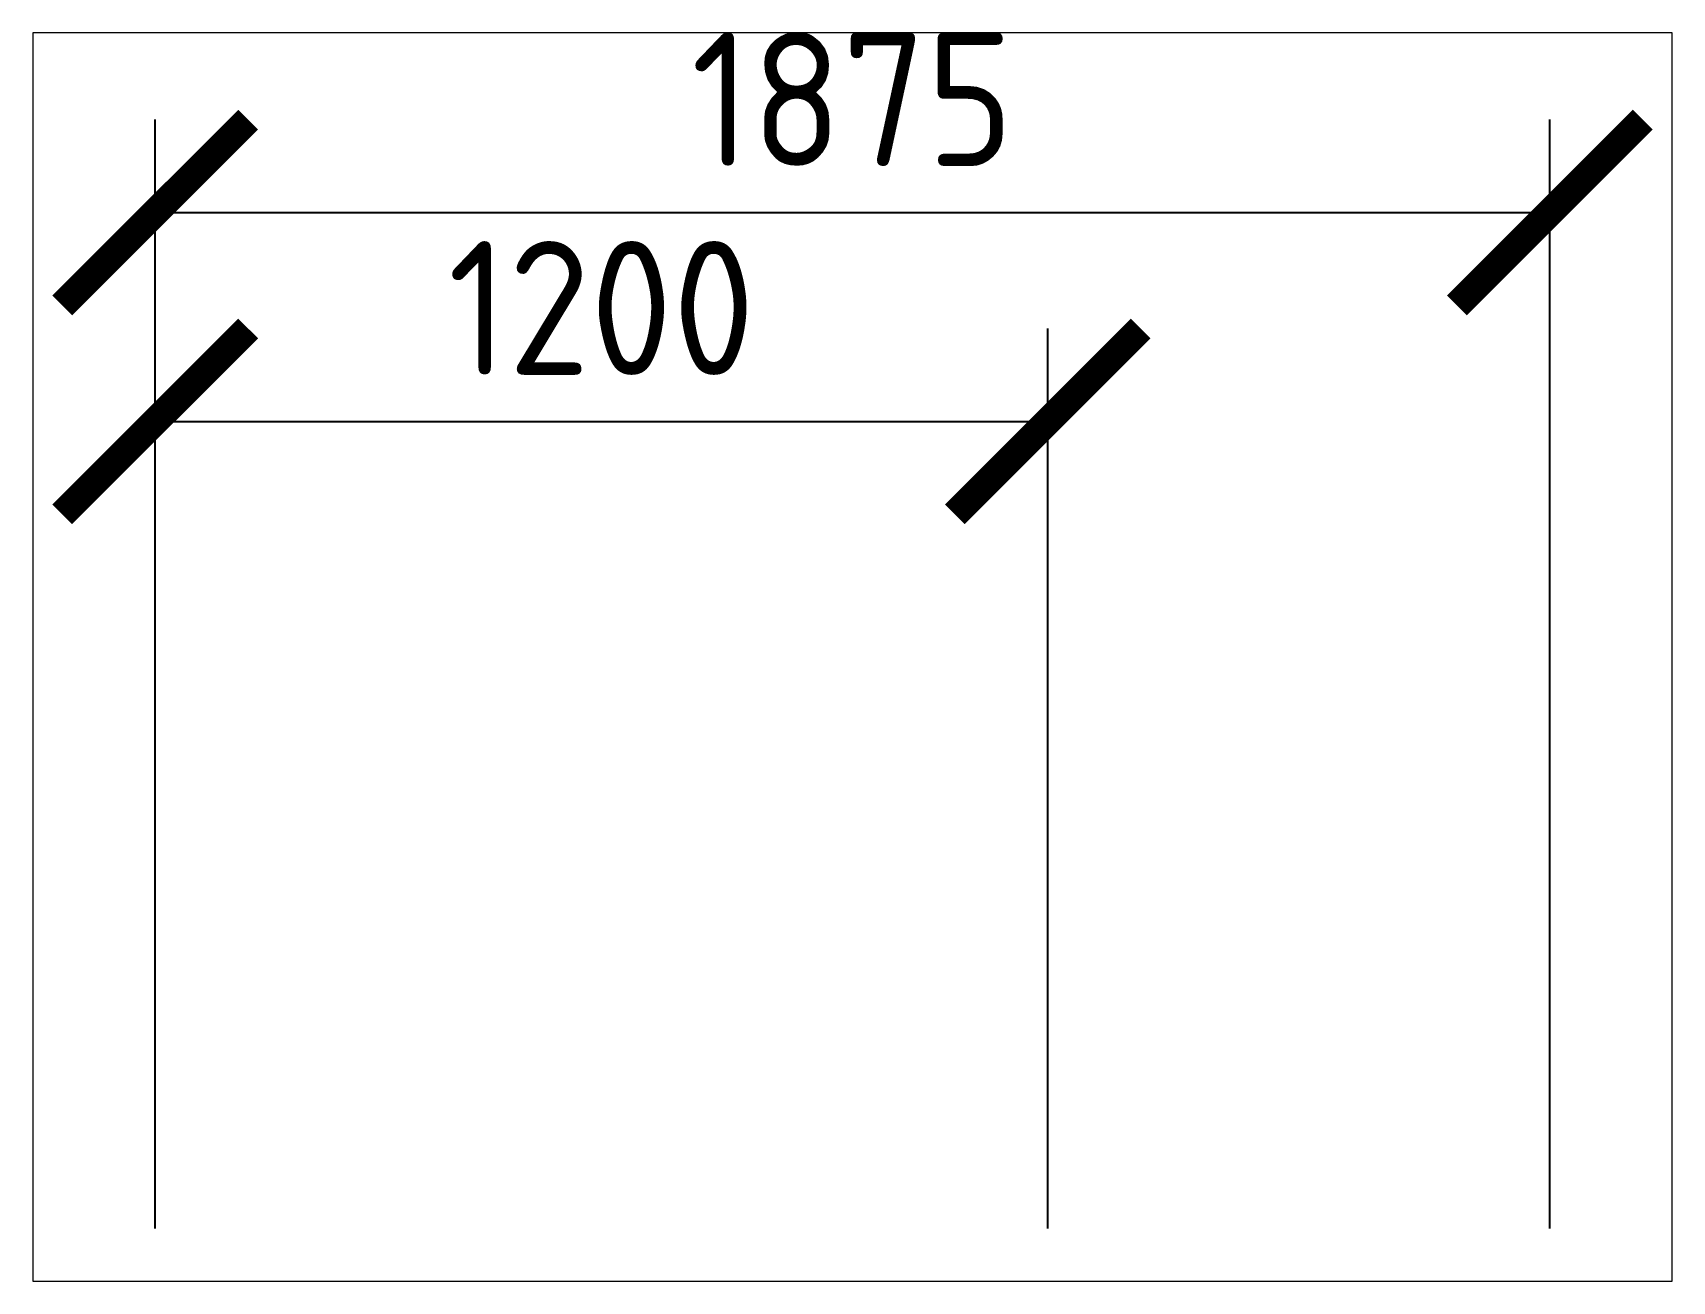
# Paper-space layout 'Layout1' of a CAD drawing. Header units: millimetres. Extents: x 1.05 to 9.45, y 0.8 to 7.2.
# The model-space entities are those that its viewports show. They can reach past a viewport. Long polylines and large blocks are cut down to what shows.
import ezdxf

# ---------------------------------------------------------------- set-up
doc = ezdxf.new("R2010")
doc.units = ezdxf.units.MM
doc.header["$MEASUREMENT"] = 0
doc.styles.add('ISO', font='isocp.shx')
doc.dimstyles.new('Aec_Arch_M', dxfattribs={"dimscale": 100, "dimtxt": 1.8, "dimasz": 2.5, "dimexe": 1.25, "dimexo": 0.625, "dimtad": 1, "dimdsep": 46, "dimtxsty": 'ISO', "dimblk": 'ARCHTICK', "dimcen": 2.5, "dimadec": 0, "dimazin": 0, "dimtfac": 1, "dimtmove": 0, "dimatfit": 3, "dimldrblk": 'ARCHTICK', "dimfxl": 1, "dimarcsym": 0})

# ---------------------------------------------------------------- blocks, each defined once
blk = doc.blocks.new('_ARCHTICK')
at = {"color": 0, "linetype": 'ByBlock', "lineweight": -2, "const_width": 0.15}
blk.add_lwpolyline([(-0.5, -0.5), (0.5, 0.5)], dxfattribs=at)
blk = doc.blocks.new('*D3')
at = {"color": 0, "linetype": 'ByBlock', "lineweight": -2, "transparency": 16777216}
for p, q in [((-576, -1039.9), (-576, 170.9)), ((624, -1039.9), (624, 170.9)), ((-576, 45.9), (624, 45.9))]:
    blk.add_line(p, q, dxfattribs=at)
at = {"layer": 'DefPoints', "color": 0, "linetype": 'ByBlock', "transparency": 16777216}
for p in [(624, 45.9), (-576, -1102.4), (624, -1102.4)]:
    blk.add_point(p, dxfattribs=at)
at = {"color": 0, "linetype": 'ByBlock', "lineweight": -2, "transparency": 16777216, "xscale": 250, "yscale": 250, "zscale": 250, "rotation": 180}
blk.add_blockref('_ARCHTICK', (-576, 45.9), dxfattribs=at)
at = {"color": 0, "linetype": 'ByBlock', "lineweight": -2, "transparency": 16777216, "xscale": 250, "yscale": 250, "zscale": 250}
blk.add_blockref('_ARCHTICK', (624, 45.9), dxfattribs=at)
at = {"color": 0, "linetype": 'ByBlock', "lineweight": -2, "transparency": 16777216, "insert": (24, 198.5), "char_height": 180, "attachment_point": 5, "style": 'ISO'}
blk.add_mtext('1200', dxfattribs=at)
blk = doc.blocks.new('*D2')
at = {"color": 0, "linetype": 'ByBlock', "lineweight": -2, "transparency": 16777216}
for p, q in [((-576, -1039.9), (-576, 451.9)), ((1299, -1039.9), (1299, 451.9)), ((-576, 326.9), (1299, 326.9))]:
    blk.add_line(p, q, dxfattribs=at)
at = {"layer": 'DefPoints', "color": 0, "linetype": 'ByBlock', "transparency": 16777216}
for p in [(1299, 326.9), (-576, -1102.4), (1299, -1102.4)]:
    blk.add_point(p, dxfattribs=at)
at = {"color": 0, "linetype": 'ByBlock', "lineweight": -2, "transparency": 16777216, "xscale": 250, "yscale": 250, "zscale": 250, "rotation": 180}
blk.add_blockref('_ARCHTICK', (-576, 326.9), dxfattribs=at)
at = {"color": 0, "linetype": 'ByBlock', "lineweight": -2, "transparency": 16777216, "xscale": 250, "yscale": 250, "zscale": 250}
blk.add_blockref('_ARCHTICK', (1299, 326.9), dxfattribs=at)
at = {"color": 0, "linetype": 'ByBlock', "lineweight": -2, "transparency": 16777216, "insert": (361.5, 479.4), "char_height": 180, "attachment_point": 5, "style": 'ISO'}
blk.add_mtext('1875', dxfattribs=at)

msp = doc.modelspace()

# ---------------------------------------------------------------- dimensions: what is measured, and where the dimension line sits
at = {"color": 0, "linetype": 'ByBlock', "lineweight": -2}
dim = msp.add_linear_dim(base=(1299, 326.942), p1=(-576, -1102.399), p2=(1299, -1102.399), dimstyle='Aec_Arch_M', dxfattribs=at)
dim.commit()
dim.dimension.update_dxf_attribs({"geometry": '*D2', "text_midpoint": (361.5, 479.442)})
dim = msp.add_linear_dim(base=(624, 45.933), p1=(-576, -1102.399), p2=(624, -1102.399), dimstyle='Aec_Arch_M', dxfattribs=at)
dim.commit()
dim.dimension.update_dxf_attribs({"geometry": '*D3', "text_midpoint": (24, 45.933), "dimtype": 160})

psp = doc.layouts.get("Layout1")

# ---------------------------------------------------------------- viewports
at = {"layer": '0', "color": 0, "linetype": 'ByBlock', "lineweight": -2}
psp.add_viewport(center=(5.25, 4), size=(8.4, 6.4), view_center_point=(361.5, -270.9784), view_height=1679.325613, dxfattribs=at)

doc.saveas('drawing.dxf')
